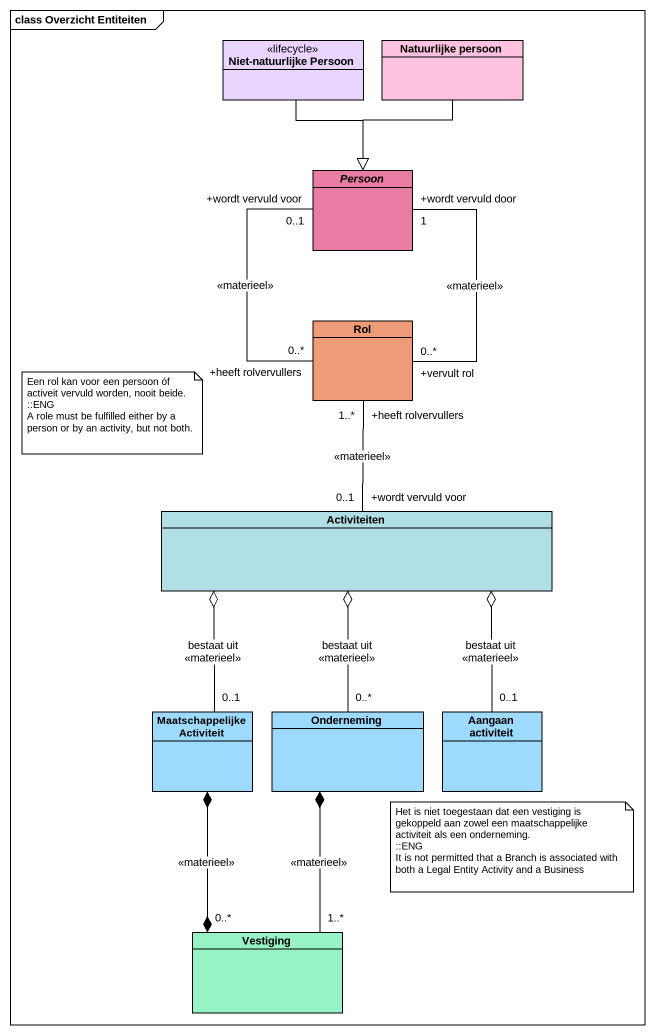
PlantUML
@startuml
mainframe class Overzicht Entiteiten
hide circle
hide empty members
class "Niet-natuurlijke Persoon" as Niet_natuurlijke_Persoon <<lifecycle>> #E9D4FE
class "Natuurlijke persoon" as Natuurlijke_persoon #FFC3DF
abstract class Persoon #E87CA4
class Rol #EE9B78
class Activiteiten #B0E0E6
class "Maatschappelijke Activiteit" as Maatschappelijke_Activiteit #9EDAFD
class Onderneming #9EDAFD
class "Aangaan activiteit" as Aangaan_activiteit #9EDAFD
class Vestiging #97F3C5
Niet_natuurlijke_Persoon --|> Persoon
Natuurlijke_persoon --|> Persoon
Persoon "+wordt vervuld door\n1" -- "+vervult rol\n0..*" Rol : <<materieel>>
Persoon "+wordt vervuld voor\n0..1" -- "+heeft rolvervullers\n0..*" Rol : <<materieel>>
Activiteiten "+wordt vervuld voor\n0..1" -up- "+heeft rolvervullers\n1..*" Rol : <<materieel>>
Activiteiten o-- "0..1" Maatschappelijke_Activiteit : bestaat uit\n<<materieel>>
Activiteiten o-- "0..*" Onderneming : bestaat uit\n<<materieel>>
Activiteiten o-- "0..1" Aangaan_activiteit : bestaat uit\n<<materieel>>
Maatschappelijke_Activiteit *--* "0..*" Vestiging : <<materieel>>
Onderneming *-- "1..*" Vestiging : <<materieel>>
note as N1
  Een rol kan voor een persoon óf activeit vervuld worden, nooit beide.
  ::ENG
  A role must be fulfilled either by a person or by an activity, but not both.
end note
note as N2
  Het is niet toegestaan dat een vestiging is gekoppeld aan zowel een maatschappelijke activiteit als een onderneming.
  ::ENG
  It is not permitted that a Branch is associated with both a Legal Entity Activity and a Business
end note
@enduml
